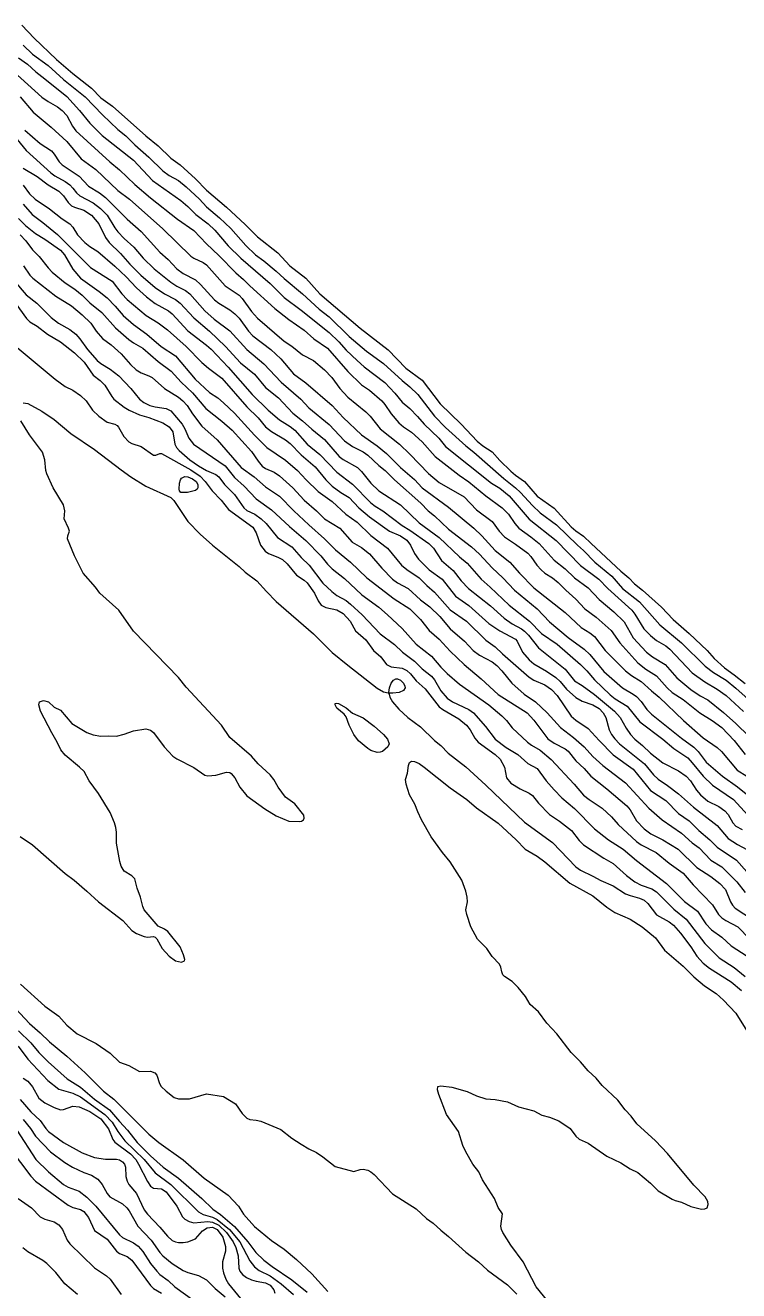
# Model space of a CAD drawing. Extents: x 474277 to 475042, y 254928 to 255625.
# Drawn here: x 474624.3 to 474659.5, y 255089.8 to 255152.3 of the extents above; entities that cross this region are included whole.
import ezdxf

# ---------------------------------------------------------------- set-up
doc = ezdxf.new("R2010")
doc.units = 0
doc.header["$MEASUREMENT"] = 0
doc.layers.add('BaseMapV2_DTM_export_MonNov09090547073261 — entities', color=1, linetype='CONTINUOUS')

msp = doc.modelspace()

# ---------------------------------------------------------------- linework, layer by layer
at = {"layer": 'BaseMapV2_DTM_export_MonNov09090547073261 — entities', "color": 15, "linetype": 'Continuous', "true_color": 0xb7484b}
for points in [[(474624.133, 255152.337, 84.25), (474624.74, 255151.704, 84.25), (474625.854, 255150.65, 84.25), (474626.655, 255149.96, 84.25), (474627.577, 255149.236, 84.25), (474628.037, 255148.748, 84.25), (474628.618, 255148.349, 84.25), (474630.261, 255146.878, 84.25), (474630.874, 255146.388, 84.25), (474631.488, 255145.778, 84.25), (474631.948, 255145.44, 84.25), (474632.715, 255144.742, 84.25), (474633.251, 255144.19, 84.25), (474634.248, 255143.349, 84.25), (474635.168, 255142.501, 84.25), (474635.782, 255141.876, 84.25), (474636.778, 255141.088, 84.25), (474637.377, 255140.452, 84.25), (474638.157, 255139.838, 84.25), (474638.859, 255139.072, 84.25), (474640.842, 255137.369, 84.25), (474642.222, 255136.305, 84.25), (474643.1, 255135.391, 84.25), (474643.909, 255134.8, 84.25), (474644.794, 255133.628, 84.25), (474645.832, 255132.631, 84.25), (474646.621, 255131.787, 84.25), (474646.9, 255131.558, 84.25), (474647.36, 255131.261, 84.25), (474647.743, 255130.827, 84.25), (474648.28, 255130.296, 84.25), (474648.513, 255130.101, 84.25), (474648.97, 255129.791, 84.25), (474649.583, 255129.064, 84.25), (474650.427, 255128.477, 84.25), (474651.27, 255127.56, 84.25), (474651.5, 255127.36, 84.25), (474651.884, 255127.096, 84.25), (474652.248, 255126.727, 84.25), (474653.724, 255125.357, 84.25), (474654.107, 255125.036, 84.25), (474654.402, 255124.733, 84.25), (474654.797, 255124.419, 84.25), (474655.734, 255123.583, 84.25), (474656.305, 255122.97, 84.25), (474657.102, 255122.28, 84.25), (474657.977, 255121.436, 84.25), (474658.335, 255121.053, 84.25), (474658.842, 255120.593, 84.25), (474659.321, 255120.247, 84.25), (474659.858, 255119.808, 84.25)], [(474624.203, 255151.359, 84.5), (474624.664, 255150.91, 84.5), (474625.433, 255150.343, 84.5), (474626.192, 255149.653, 84.5), (474627.271, 255148.808, 84.5), (474628.114, 255147.905, 84.5), (474628.881, 255147.187, 84.5), (474629.264, 255146.878, 84.5), (474629.724, 255146.424, 84.5), (474630.414, 255145.828, 84.5), (474631.104, 255145.147, 84.5), (474631.411, 255144.92, 84.5), (474631.871, 255144.671, 84.5), (474632.255, 255144.362, 84.5), (474632.905, 255143.749, 84.5), (474633.261, 255143.366, 84.5), (474633.896, 255142.829, 84.5), (474634.456, 255142.292, 84.5), (474635.198, 255141.449, 84.5), (474635.682, 255140.989, 84.5), (474636.088, 255140.703, 84.5), (474636.702, 255140.195, 84.5), (474637.085, 255139.829, 84.5), (474638.005, 255139.059, 84.5), (474638.816, 255138.305, 84.5), (474639.309, 255137.926, 84.5), (474640.305, 255136.953, 84.5), (474641.164, 255136.235, 84.5), (474641.992, 255135.622, 84.5), (474642.912, 255134.778, 84.5), (474643.296, 255134.469, 84.5), (474643.694, 255134.088, 84.5), (474644.523, 255133.018, 84.5), (474645.059, 255132.467, 84.5), (474646.056, 255131.556, 84.5), (474646.465, 255131.251, 84.5), (474647.935, 255129.947, 84.5), (474648.518, 255129.487, 84.5), (474648.764, 255129.257, 84.5), (474649.353, 255128.602, 84.5), (474649.737, 255128.243, 84.5), (474650.539, 255127.647, 84.5), (474651.577, 255126.641, 84.5), (474651.884, 255126.379, 84.5), (474652.436, 255125.807, 84.5), (474653.268, 255125.117, 84.5), (474653.8, 255124.503, 84.5), (474654.644, 255123.85, 84.5), (474655.641, 255122.707, 84.5), (474656.709, 255121.82, 84.5), (474657.892, 255120.669, 84.5), (474658.303, 255120.363, 84.5), (474658.921, 255119.979, 84.5), (474659.398, 255119.584, 84.5), (474660.471, 255118.62, 84.5)], [(474623.973, 255150.727, 84.75), (474624.409, 255150.42, 84.75), (474624.824, 255150.036, 84.75), (474625.277, 255149.699, 84.75), (474626.35, 255148.814, 84.75), (474626.991, 255148.119, 84.75), (474627.501, 255147.507, 84.75), (474628.107, 255146.893, 84.75), (474629.645, 255145.666, 84.75), (474630.584, 255144.669, 84.75), (474631.989, 255143.672, 84.75), (474632.331, 255143.38, 84.75), (474632.726, 255142.982, 84.75), (474633.344, 255142.522, 84.75), (474633.662, 255142.215, 84.75), (474634.325, 255141.432, 84.75), (474634.952, 255140.835, 84.75), (474636.395, 255139.581, 84.75), (474637.085, 255138.887, 84.75), (474637.929, 255138.268, 84.75), (474639.309, 255137.158, 84.75), (474639.785, 255136.695, 84.75), (474640.152, 255136.276, 84.75), (474640.689, 255135.779, 84.75), (474641.049, 255135.468, 84.75), (474642.069, 255134.681, 84.75), (474642.563, 255134.164, 84.75), (474642.912, 255133.714, 84.75), (474643.296, 255133.401, 84.75), (474643.679, 255133.012, 84.75), (474644.011, 255132.631, 84.75), (474644.726, 255131.941, 84.75), (474645.059, 255131.528, 84.75), (474647.324, 255129.717, 84.75), (474647.743, 255129.458, 84.75), (474648.203, 255129.084, 84.75), (474649.2, 255127.932, 84.75), (474650.518, 255126.88, 84.75), (474651.73, 255125.635, 84.75), (474652.637, 255124.963, 84.75), (474653.08, 255124.503, 84.75), (474654.255, 255123.43, 84.75), (474654.414, 255123.241, 84.75), (474654.86, 255122.51, 84.75), (474655.181, 255122.188, 84.75), (474655.487, 255121.935, 84.75), (474655.936, 255121.666, 84.75), (474656.132, 255121.513, 84.75), (474657.251, 255120.337, 84.75), (474657.864, 255119.886, 84.75), (474658.478, 255119.525, 84.75), (474658.921, 255119.213, 84.75), (474659.781, 255118.422, 84.75)], [(474623.743, 255150.038, 85), (474625.124, 255148.785, 85), (474625.43, 255148.567, 85), (474625.89, 255148.311, 85), (474626.129, 255148.119, 85), (474626.35, 255147.88, 85), (474626.63, 255147.353, 85), (474626.808, 255147.123, 85), (474628.481, 255145.589, 85), (474628.957, 255145.192, 85), (474629.724, 255144.463, 85), (474630.491, 255143.804, 85), (474631.825, 255142.752, 85), (474632.638, 255142.205, 85), (474633.251, 255141.535, 85), (474633.865, 255140.967, 85), (474634.708, 255140.1, 85), (474635.091, 255139.778, 85), (474635.398, 255139.459, 85), (474636.625, 255138.348, 85), (474637.315, 255137.797, 85), (474638.082, 255137.276, 85), (474638.559, 255136.848, 85), (474639.232, 255136.377, 85), (474640.229, 255135.225, 85), (474640.919, 255134.572, 85), (474641.302, 255134.299, 85), (474641.913, 255133.781, 85), (474642.069, 255133.6, 85), (474642.376, 255133.145, 85), (474642.759, 255132.693, 85), (474642.989, 255132.495, 85), (474643.373, 255132.232, 85), (474643.909, 255131.76, 85), (474644.548, 255131.021, 85), (474645.728, 255130.101, 85), (474646.21, 255129.779, 85), (474647.053, 255129.078, 85), (474647.859, 255128.49, 85), (474648.169, 255128.184, 85), (474648.479, 255127.724, 85), (474648.674, 255127.494, 85), (474649.277, 255127.064, 85), (474649.689, 255126.727, 85), (474650.427, 255125.904, 85), (474650.963, 255125.477, 85), (474651.424, 255125.035, 85), (474652.114, 255124.532, 85), (474652.65, 255123.961, 85), (474653.38, 255123.353, 85), (474653.877, 255122.854, 85), (474654.337, 255122.061, 85), (474654.99, 255121.359, 85), (474655.282, 255121.129, 85), (474655.906, 255120.746, 85), (474656.484, 255120.099, 85), (474657.174, 255119.523, 85), (474657.634, 255119.204, 85), (474658.018, 255118.999, 85), (474658.784, 255118.371, 85), (474659.397, 255117.832, 85), (474661.391, 255115.896, 85)], [(474624.05, 255148.81, 85.25), (474624.698, 255148.043, 85.25), (474625.584, 255147.303, 85.25), (474626.35, 255146.598, 85.25), (474627.06, 255145.742, 85.25), (474627.787, 255145.206, 85.25), (474628.881, 255144.181, 85.25), (474629.452, 255143.749, 85.25), (474631.104, 255142.287, 85.25), (474632.484, 255140.933, 85.25), (474632.638, 255140.826, 85.25), (474633.098, 255140.613, 85.25), (474633.251, 255140.503, 85.25), (474634.171, 255139.462, 85.25), (474634.867, 255138.995, 85.25), (474635.015, 255138.831, 85.25), (474635.475, 255138.186, 85.25), (474635.782, 255137.861, 85.25), (474637.085, 255136.729, 85.25), (474637.468, 255136.475, 85.25), (474638.005, 255136.053, 85.25), (474638.542, 255135.775, 85.25), (474639.079, 255135.317, 85.25), (474639.451, 255134.931, 85.25), (474639.839, 255134.394, 85.25), (474640.229, 255133.956, 85.25), (474641.128, 255133.244, 85.25), (474641.347, 255133.014, 85.25), (474641.829, 255132.401, 85.25), (474642.781, 255131.634, 85.25), (474643.296, 255131.149, 85.25), (474644.216, 255130.196, 85.25), (474644.753, 255129.75, 85.25), (474645.98, 255129.033, 85.25), (474646.593, 255128.394, 85.25), (474647.36, 255127.814, 85.25), (474647.703, 255127.34, 85.25), (474647.973, 255127.052, 85.25), (474648.51, 255126.703, 85.25), (474649.123, 255126.248, 85.25), (474649.277, 255126.086, 85.25), (474649.577, 255125.653, 85.25), (474649.778, 255125.423, 85.25), (474649.967, 255125.271, 85.25), (474650.35, 255125.033, 85.25), (474650.621, 255124.81, 85.25), (474650.996, 255124.426, 85.25), (474651.5, 255123.979, 85.25), (474651.949, 255123.506, 85.25), (474652.497, 255123.095, 85.25), (474653.241, 255122.433, 85.25), (474653.669, 255121.82, 85.25), (474654.567, 255120.838, 85.25), (474654.951, 255120.513, 85.25), (474655.487, 255120.196, 85.25), (474656.004, 255119.596, 85.25), (474656.254, 255119.371, 85.25), (474656.791, 255119.027, 85.25), (474657.619, 255118.369, 85.25), (474658.228, 255117.986, 85.25), (474658.708, 255117.63, 85.25), (474659.321, 255116.987, 85.25), (474659.858, 255116.307, 85.25)], [(474624.28, 255147.152, 85.5), (474625.047, 255146.49, 85.5), (474625.593, 255146.126, 85.5), (474625.733, 255145.973, 85.5), (474625.982, 255145.589, 85.5), (474626.12, 255145.448, 85.5), (474626.964, 255144.884, 85.5), (474627.424, 255144.389, 85.5), (474627.979, 255144.056, 85.5), (474628.267, 255143.832, 85.5), (474629.341, 255142.759, 85.5), (474630.031, 255142.152, 85.5), (474630.951, 255141.133, 85.5), (474631.363, 255140.759, 85.5), (474631.794, 255140.299, 85.5), (474632.101, 255140.073, 85.5), (474632.715, 255139.753, 85.5), (474632.955, 255139.532, 85.5), (474633.657, 255138.765, 85.5), (474633.865, 255138.605, 85.5), (474634.401, 255138.279, 85.5), (474634.656, 255138.075, 85.5), (474634.861, 255137.859, 85.5), (474635.322, 255137.23, 85.5), (474635.552, 255136.987, 85.5), (474636.434, 255136.311, 85.5), (474636.923, 255135.851, 85.5), (474637.545, 255135.117, 85.5), (474638.159, 255134.675, 85.5), (474639.462, 255133.547, 85.5), (474639.999, 255132.959, 85.5), (474640.919, 255132.092, 85.5), (474641.686, 255131.551, 85.5), (474642.146, 255131.184, 85.5), (474642.841, 255130.484, 85.5), (474643.526, 255129.885, 85.5), (474643.909, 255129.474, 85.5), (474645.213, 255128.523, 85.5), (474646.456, 255127.494, 85.5), (474646.85, 255127.11, 85.5), (474647.513, 255126.385, 85.5), (474648.245, 255125.807, 85.5), (474648.708, 255125.27, 85.5), (474649.43, 255124.546, 85.5), (474650.963, 255123.321, 85.5), (474651.759, 255122.586, 85.5), (474652.19, 255122.323, 85.5), (474652.42, 255122.132, 85.5), (474652.951, 255121.436, 85.5), (474653.953, 255120.439, 85.5), (474654.242, 255120.209, 85.5), (474654.721, 255119.902, 85.5), (474655.227, 255119.443, 85.5), (474655.62, 255119.136, 85.5), (474656.821, 255117.986, 85.5), (474657.788, 255117.126, 85.5), (474658.478, 255116.655, 85.5), (474658.688, 255116.452, 85.5), (474659.473, 255115.532, 85.5), (474659.944, 255115.225, 85.5)], [(474623.897, 255146.694, 85.75), (474624.357, 255146.149, 85.75), (474625.568, 255145.052, 85.75), (474625.77, 255144.899, 85.75), (474626.274, 255144.622, 85.75), (474626.504, 255144.45, 85.75), (474626.657, 255144.296, 85.75), (474626.828, 255144.056, 85.75), (474626.992, 255143.902, 85.75), (474627.654, 255143.564, 85.75), (474628.028, 255143.289, 85.75), (474628.344, 255142.952, 85.75), (474628.727, 255142.328, 85.75), (474628.881, 255142.128, 85.75), (474629.187, 255141.804, 85.75), (474629.662, 255141.372, 85.75), (474630.122, 255140.835, 85.75), (474630.674, 255140.298, 85.75), (474631.488, 255139.636, 85.75), (474631.794, 255139.442, 85.75), (474632.222, 255139.225, 85.75), (474632.432, 255139.072, 85.75), (474633.171, 255138.228, 85.75), (474633.635, 255137.822, 85.75), (474634.401, 255137.246, 85.75), (474635.245, 255136.309, 85.75), (474636.088, 255135.6, 85.75), (474636.95, 255134.701, 85.75), (474637.92, 255133.858, 85.75), (474638.312, 255133.438, 85.75), (474639.309, 255132.61, 85.75), (474640.075, 255131.797, 85.75), (474640.459, 255131.53, 85.75), (474640.996, 255131.257, 85.75), (474641.226, 255131.09, 85.75), (474641.762, 255130.58, 85.75), (474642.073, 255130.331, 85.75), (474642.534, 255129.871, 85.75), (474643.845, 255128.72, 85.75), (474644.196, 255128.337, 85.75), (474644.523, 255128.097, 85.75), (474645.213, 255127.444, 85.75), (474646.349, 255126.573, 85.75), (474646.746, 255126.198, 85.75), (474647.36, 255125.534, 85.75), (474647.896, 255125.039, 85.75), (474648.461, 255124.426, 85.75), (474649.583, 255123.509, 85.75), (474650.197, 255122.865, 85.75), (474651.117, 255122.085, 85.75), (474651.916, 255121.513, 85.75), (474652.19, 255121.244, 85.75), (474652.88, 255120.41, 85.75), (474653.8, 255119.602, 85.75), (474654.327, 255119.289, 85.75), (474654.491, 255119.162, 85.75), (474654.721, 255118.915, 85.75), (474655.002, 255118.522, 85.75), (474655.241, 255118.292, 85.75), (474656.714, 255117.111, 85.75), (474657.328, 255116.668, 85.75), (474657.533, 255116.452, 85.75), (474657.941, 255115.918, 85.75), (474658.746, 255115.225, 85.75), (474659.475, 255114.708, 85.75), (474660.165, 255114.16, 85.75)], [(474624.203, 255145.285, 86), (474624.894, 255144.859, 86), (474625.43, 255144.458, 86), (474625.967, 255144.14, 86), (474626.197, 255143.911, 86), (474626.427, 255143.582, 86), (474626.58, 255143.423, 86), (474626.734, 255143.342, 86), (474627.194, 255143.2, 86), (474627.577, 255142.954, 86), (474627.94, 255142.522, 86), (474628.267, 255141.85, 86), (474628.445, 255141.602, 86), (474629.01, 255141.065, 86), (474629.474, 255140.528, 86), (474630.012, 255139.992, 86), (474630.714, 255139.378, 86), (474631.181, 255139.069, 86), (474631.718, 255138.79, 86), (474631.948, 255138.612, 86), (474632.638, 255137.873, 86), (474633.405, 255137.223, 86), (474634.199, 255136.465, 86), (474634.938, 255135.651, 86), (474635.628, 255135.096, 86), (474636.165, 255134.438, 86), (474636.804, 255133.934, 86), (474637.523, 255133.168, 86), (474638.005, 255132.799, 86), (474638.465, 255132.374, 86), (474639.079, 255131.877, 86), (474639.814, 255131.021, 86), (474639.999, 255130.885, 86), (474640.71, 255130.484, 86), (474640.919, 255130.282, 86), (474641.379, 255129.714, 86), (474641.76, 255129.334, 86), (474642.836, 255128.638, 86), (474643.756, 255127.757, 86), (474644.748, 255127.033, 86), (474645.749, 255126.073, 86), (474646.133, 255125.751, 86), (474646.823, 255124.963, 86), (474647.272, 255124.58, 86), (474648.203, 255123.687, 86), (474649.201, 255122.893, 86), (474649.808, 255122.28, 86), (474650.58, 255121.748, 86), (474651.726, 255120.746, 86), (474652.037, 255120.441, 86), (474652.42, 255119.995, 86), (474653.187, 255119.255, 86), (474653.437, 255119.059, 86), (474654.031, 255118.687, 86), (474654.665, 255117.909, 86), (474655.787, 255117.066, 86), (474656.331, 255116.595, 86), (474657.021, 255116.14, 86), (474657.251, 255115.899, 86), (474657.788, 255115.227, 86), (474658.248, 255114.795, 86), (474659.281, 255114.075, 86), (474659.989, 255113.308, 86)], [(474624.199, 255144.439, 86.25), (474624.51, 255144.004, 86.25), (474624.791, 255143.749, 86.25), (474625.507, 255143.275, 86.25), (474626.12, 255142.767, 86.25), (474626.504, 255142.522, 86.25), (474626.646, 255142.369, 86.25), (474626.885, 255141.985, 86.25), (474627.253, 255141.602, 86.25), (474627.501, 255141.403, 86.25), (474627.884, 255141.16, 86.25), (474628.727, 255140.431, 86.25), (474629.296, 255139.915, 86.25), (474629.801, 255139.364, 86.25), (474630.299, 255138.918, 86.25), (474630.721, 255138.583, 86.25), (474631.38, 255138.228, 86.25), (474631.564, 255138.086, 86.25), (474632.331, 255137.232, 86.25), (474633.251, 255136.536, 86.25), (474633.481, 255136.332, 86.25), (474634.325, 255135.44, 86.25), (474635.509, 255134.088, 86.25), (474636.302, 255133.321, 86.25), (474636.855, 255132.848, 86.25), (474637.392, 255132.518, 86.25), (474637.622, 255132.332, 86.25), (474638.235, 255131.644, 86.25), (474638.849, 255131.128, 86.25), (474639.695, 255130.254, 86.25), (474640.459, 255129.663, 86.25), (474641.379, 255128.733, 86.25), (474641.588, 255128.567, 86.25), (474641.967, 255128.337, 86.25), (474642.912, 255127.62, 86.25), (474643.296, 255127.391, 86.25), (474644.243, 255126.727, 86.25), (474644.467, 255126.497, 86.25), (474644.855, 255125.883, 86.25), (474645.443, 255125.401, 86.25), (474645.84, 255124.887, 86.25), (474646.204, 255124.503, 86.25), (474647.283, 255123.644, 86.25), (474647.955, 255123.046, 86.25), (474648.356, 255122.756, 86.25), (474648.809, 255122.51, 86.25), (474648.97, 255122.392, 86.25), (474649.158, 255122.203, 86.25), (474649.66, 255121.578, 86.25), (474650.963, 255120.525, 86.25), (474651.424, 255119.946, 86.25), (474651.807, 255119.711, 86.25), (474652.42, 255119.272, 86.25), (474653.408, 255118.446, 86.25), (474653.695, 255118.139, 86.25), (474653.975, 255117.602, 86.25), (474654.196, 255117.296, 86.25), (474654.414, 255117.065, 86.25), (474654.797, 255116.753, 86.25), (474655.178, 255116.375, 86.25), (474655.794, 255115.895, 86.25), (474656.561, 255115.489, 86.25), (474656.948, 255115.225, 86.25), (474657.168, 255114.995, 86.25), (474657.451, 255114.535, 86.25), (474657.65, 255114.305, 86.25), (474658.018, 255113.998, 86.25), (474658.554, 255113.73, 86.25), (474658.861, 255113.517, 86.25), (474659.014, 255113.342, 86.25), (474659.252, 255112.925, 86.25), (474659.398, 255112.768, 86.25), (474659.705, 255112.603, 86.25)], [(474624.203, 255143.503, 86.5), (474624.651, 255142.982, 86.5), (474625.172, 255142.599, 86.5), (474625.89, 255141.991, 86.5), (474627.52, 255140.375, 86.5), (474628.604, 255139.685, 86.5), (474629.068, 255139.072, 86.5), (474629.341, 255138.79, 86.5), (474630.273, 255137.998, 86.5), (474630.874, 255137.633, 86.5), (474631.334, 255137.283, 86.5), (474632.256, 255136.465, 86.5), (474633.021, 255135.673, 86.5), (474633.35, 255135.391, 86.5), (474634.018, 255134.896, 86.5), (474635.245, 255133.49, 86.5), (474635.804, 255132.938, 86.5), (474636.165, 255132.499, 86.5), (474636.472, 255132.257, 86.5), (474637.162, 255131.847, 86.5), (474637.392, 255131.678, 86.5), (474637.929, 255131.103, 86.5), (474638.619, 255130.52, 86.5), (474639.157, 255129.871, 86.5), (474639.462, 255129.571, 86.5), (474639.892, 255129.257, 86.5), (474640.305, 255129.002, 86.5), (474640.778, 255128.49, 86.5), (474641.302, 255128.042, 86.5), (474642.289, 255127.34, 86.5), (474642.836, 255127.102, 86.5), (474643.142, 255126.887, 86.5), (474643.336, 255126.65, 86.5), (474643.526, 255126.229, 86.5), (474643.725, 255125.96, 86.5), (474644.248, 255125.423, 86.5), (474644.893, 255124.963, 86.5), (474645.56, 255124.12, 86.5), (474646.21, 255123.669, 86.5), (474647.206, 255122.772, 86.5), (474647.743, 255122.407, 86.5), (474648.51, 255122.001, 86.5), (474648.607, 255121.896, 86.5), (474648.865, 255121.359, 86.5), (474649.189, 255120.976, 86.5), (474649.43, 255120.778, 86.5), (474650.043, 255120.426, 86.5), (474650.503, 255120.106, 86.5), (474650.722, 255119.903, 86.5), (474651.04, 255119.529, 86.5), (474651.5, 255119.127, 86.5), (474651.807, 255118.933, 86.5), (474652.344, 255118.75, 86.5), (474652.65, 255118.571, 86.5), (474652.843, 255118.369, 86.5), (474652.987, 255118.139, 86.5), (474653.146, 255117.526, 86.5), (474653.26, 255117.296, 86.5), (474653.417, 255117.072, 86.5), (474653.647, 255116.836, 86.5), (474654.883, 255115.839, 86.5), (474655.334, 255115.298, 86.5), (474655.564, 255115.078, 86.5), (474656.024, 255114.777, 86.5), (474656.561, 255114.364, 86.5), (474657.31, 255113.692, 86.5), (474658.478, 255112.798, 86.5), (474659.026, 255112.158, 86.5), (474659.475, 255111.854, 86.5), (474659.935, 255111.609, 86.5)], [(474623.973, 255142.79, 86.75), (474624.313, 255142.445, 86.75), (474624.817, 255142.052, 86.75), (474625.277, 255141.773, 86.75), (474626.039, 255141.219, 86.75), (474626.236, 255140.989, 86.75), (474626.657, 255140.286, 86.75), (474627.026, 255139.838, 86.75), (474627.961, 255139.177, 86.75), (474628.344, 255138.866, 86.75), (474628.745, 255138.458, 86.75), (474629.132, 255137.998, 86.75), (474629.647, 255137.545, 86.75), (474630.303, 255137.078, 86.75), (474631.012, 255136.465, 86.75), (474631.718, 255135.999, 86.75), (474632.691, 255134.854, 86.75), (474633.405, 255134.198, 86.75), (474633.809, 255133.934, 86.75), (474634.095, 255133.689, 86.75), (474634.631, 255133.175, 86.75), (474635.628, 255132.082, 86.75), (474636.242, 255131.468, 86.75), (474637.162, 255130.843, 86.75), (474637.746, 255130.331, 86.75), (474638.171, 255129.871, 86.75), (474638.772, 255129.3, 86.75), (474639.469, 255128.797, 86.75), (474640.143, 255128.184, 86.75), (474640.689, 255127.786, 86.75), (474641.379, 255127.13, 86.75), (474642.194, 255126.497, 86.75), (474642.891, 255125.653, 86.75), (474643.142, 255125.447, 86.75), (474643.76, 255125.04, 86.75), (474644.139, 255124.654, 86.75), (474644.523, 255124.317, 86.75), (474645.289, 255123.451, 86.75), (474646.102, 255122.893, 86.75), (474647.053, 255121.956, 86.75), (474647.513, 255121.625, 86.75), (474647.868, 255121.283, 86.75), (474649.2, 255120.125, 86.75), (474649.43, 255119.97, 86.75), (474649.967, 255119.749, 86.75), (474650.29, 255119.519, 86.75), (474650.571, 255119.213, 86.75), (474651.27, 255118.199, 86.75), (474651.5, 255118.007, 86.75), (474652.114, 255117.587, 86.75), (474652.644, 255116.989, 86.75), (474653.34, 255116.282, 86.75), (474654.337, 255115.574, 86.75), (474655.181, 255114.523, 86.75), (474655.947, 255114.031, 86.75), (474656.56, 255113.385, 86.75), (474657.098, 255113.025, 86.75), (474657.576, 255112.542, 86.75), (474658.123, 255112.082, 86.75), (474658.478, 255111.731, 86.75), (474659.433, 255111.085, 86.75), (474659.935, 255110.503, 86.75)], [(474624.05, 255141.978, 87), (474624.34, 255141.679, 87), (474624.664, 255141.24, 87), (474624.995, 255140.912, 87), (474625.43, 255140.349, 87), (474625.625, 255140.145, 87), (474626.28, 255139.608, 87), (474626.754, 255139.302, 87), (474627.117, 255139.009, 87), (474627.501, 255138.619, 87), (474628.084, 255138.152, 87), (474628.766, 255137.385, 87), (474629.417, 255136.807, 87), (474629.647, 255136.638, 87), (474630.108, 255136.385, 87), (474630.874, 255135.72, 87), (474631.516, 255135.238, 87), (474632.006, 255134.701, 87), (474632.561, 255134.171, 87), (474633.222, 255133.398, 87), (474634.018, 255132.783, 87), (474634.526, 255132.324, 87), (474635.475, 255131.271, 87), (474635.805, 255130.791, 87), (474636.012, 255130.548, 87), (474636.165, 255130.443, 87), (474636.594, 255130.254, 87), (474636.855, 255130.074, 87), (474637.513, 255129.487, 87), (474638.082, 255128.864, 87), (474638.695, 255128.338, 87), (474639.077, 255127.954, 87), (474639.838, 255127.494, 87), (474640.453, 255126.803, 87), (474640.919, 255126.535, 87), (474641.302, 255126.213, 87), (474641.916, 255125.508, 87), (474642.438, 255124.963, 87), (474642.682, 255124.784, 87), (474643.219, 255124.507, 87), (474643.833, 255123.953, 87), (474644.293, 255123.598, 87), (474644.783, 255123.123, 87), (474645.289, 255122.511, 87), (474645.992, 255121.896, 87), (474646.426, 255121.436, 87), (474646.746, 255121.208, 87), (474647.36, 255120.879, 87), (474647.59, 255120.698, 87), (474647.839, 255120.439, 87), (474648.33, 255119.826, 87), (474648.94, 255119.289, 87), (474649.507, 255118.9, 87), (474650.084, 255118.369, 87), (474650.733, 255117.644, 87), (474651.382, 255117.142, 87), (474651.906, 255116.682, 87), (474652.344, 255116.206, 87), (474652.825, 255115.762, 87), (474653.954, 255114.896, 87), (474655.104, 255113.652, 87), (474655.756, 255113.078, 87), (474656.714, 255112.422, 87), (474657.251, 255111.934, 87), (474657.593, 255111.698, 87), (474658.171, 255111.087, 87), (474658.708, 255110.752, 87), (474659.455, 255110.011, 87), (474659.858, 255109.477, 87)], [(474624.211, 255140.452, 87.25), (474624.53, 255139.992, 87.25), (474624.673, 255139.838, 87.25), (474625.814, 255138.957, 87.25), (474626.58, 255138.473, 87.25), (474627.117, 255138.033, 87.25), (474627.542, 255137.615, 87.25), (474627.807, 255137.227, 87.25), (474628.114, 255136.852, 87.25), (474628.54, 255136.541, 87.25), (474629.034, 255136.101, 87.25), (474629.494, 255135.581, 87.25), (474629.783, 255135.315, 87.25), (474630.031, 255135.156, 87.25), (474630.414, 255135.012, 87.25), (474630.568, 255134.925, 87.25), (474631.181, 255134.391, 87.25), (474631.871, 255133.959, 87.25), (474632.094, 255133.781, 87.25), (474632.294, 255133.551, 87.25), (474632.561, 255133.139, 87.25), (474633.021, 255132.531, 87.25), (474633.788, 255131.857, 87.25), (474634.97, 255130.484, 87.25), (474635.611, 255130.024, 87.25), (474636.165, 255129.537, 87.25), (474636.855, 255129.067, 87.25), (474637.569, 255128.337, 87.25), (474638.306, 255127.647, 87.25), (474639.084, 255126.957, 87.25), (474639.631, 255126.42, 87.25), (474640.371, 255125.807, 87.25), (474641.167, 255125.04, 87.25), (474642.529, 255123.999, 87.25), (474643.296, 255123.499, 87.25), (474643.818, 255122.97, 87.25), (474644.259, 255122.433, 87.25), (474644.753, 255122, 87.25), (474645.289, 255121.406, 87.25), (474645.984, 255120.746, 87.25), (474646.823, 255120.035, 87.25), (474647.666, 255119.265, 87.25), (474649.086, 255118.369, 87.25), (474649.43, 255117.997, 87.25), (474650.12, 255117.08, 87.25), (474650.427, 255116.867, 87.25), (474650.963, 255116.575, 87.25), (474651.117, 255116.462, 87.25), (474651.5, 255115.997, 87.25), (474651.902, 255115.609, 87.25), (474652.237, 255115.225, 87.25), (474653.034, 255114.612, 87.25), (474654.018, 255113.769, 87.25), (474654.184, 255113.573, 87.25), (474654.491, 255113.031, 87.25), (474654.874, 255112.635, 87.25), (474655.195, 255112.388, 87.25), (474655.787, 255112.082, 87.25), (474656.545, 255111.622, 87.25), (474657.481, 255110.715, 87.25), (474658.171, 255110.277, 87.25), (474658.603, 255109.935, 87.25), (474658.889, 255109.628, 87.25), (474659.137, 255109.015, 87.25), (474659.228, 255108.861, 87.25), (474659.369, 255108.708, 87.25), (474660.656, 255107.864, 87.25)], [(474623.765, 255139.685, 87.5), (474624.357, 255139.011, 87.5), (474624.871, 255138.612, 87.5), (474625.584, 255137.898, 87.5), (474625.947, 255137.615, 87.5), (474626.504, 255137.297, 87.5), (474626.81, 255137.073, 87.5), (474627.005, 255136.848, 87.5), (474627.372, 255136.311, 87.5), (474627.849, 255135.775, 87.5), (474628.037, 255135.621, 87.5), (474628.497, 255135.346, 87.5), (474628.932, 255135.008, 87.5), (474629.52, 255134.394, 87.5), (474629.947, 255133.858, 87.5), (474630.155, 255133.704, 87.5), (474630.464, 255133.551, 87.5), (474630.721, 255133.481, 87.5), (474631.258, 255133.402, 87.5), (474631.488, 255133.282, 87.5), (474632.047, 255132.631, 87.5), (474632.18, 255132.401, 87.5), (474632.378, 255131.941, 87.5), (474632.62, 255131.634, 87.5), (474634.171, 255130.563, 87.5), (474634.631, 255129.999, 87.5), (474635.115, 255129.564, 87.5), (474635.705, 255128.931, 87.5), (474636.472, 255128.401, 87.5), (474637.353, 255127.57, 87.5), (474638.161, 255126.88, 87.5), (474638.91, 255126.113, 87.5), (474639.232, 255125.705, 87.5), (474639.462, 255125.478, 87.5), (474640.075, 255125.003, 87.5), (474640.92, 255124.196, 87.5), (474641.762, 255123.576, 87.5), (474642.201, 255123.2, 87.5), (474642.912, 255122.523, 87.5), (474643.603, 255121.757, 87.5), (474644.369, 255121.167, 87.5), (474644.829, 255120.619, 87.5), (474645.136, 255120.305, 87.5), (474645.749, 255119.776, 87.5), (474647.204, 255118.752, 87.5), (474647.844, 255118.216, 87.5), (474648.071, 255117.986, 87.5), (474648.356, 255117.62, 87.5), (474649.103, 255116.912, 87.5), (474649.31, 255116.759, 87.5), (474649.737, 255116.513, 87.5), (474650.273, 255116.054, 87.5), (474651.42, 255114.842, 87.5), (474651.884, 255114.297, 87.5), (474652.15, 255114.075, 87.5), (474652.804, 255113.65, 87.5), (474653.264, 255113.215, 87.5), (474653.59, 255112.848, 87.5), (474654.491, 255112.009, 87.5), (474654.721, 255111.846, 87.5), (474655.468, 255111.468, 87.5), (474656.101, 255110.931, 87.5), (474656.791, 255110.435, 87.5), (474657.296, 255109.858, 87.5), (474658.248, 255108.874, 87.5), (474658.551, 255108.401, 87.5), (474658.708, 255108.228, 87.5), (474658.903, 255108.094, 87.5), (474659.498, 255107.788, 87.5), (474660.088, 255107.177, 87.5)], [(474623.59, 255138.915, 87.75), (474624.359, 255137.845, 87.75), (474624.531, 255137.691, 87.75), (474624.894, 255137.473, 87.75), (474625.4, 255137.078, 87.75), (474626.042, 255136.695, 87.75), (474626.734, 255136.159, 87.75), (474627.206, 255135.698, 87.75), (474627.654, 255135.041, 87.75), (474628.003, 255134.778, 87.75), (474628.236, 255134.548, 87.75), (474628.574, 255133.986, 87.75), (474628.683, 255133.858, 87.75), (474629.185, 255133.474, 87.75), (474629.44, 255133.321, 87.75), (474629.954, 255133.094, 87.75), (474630.414, 255132.961, 87.75), (474631.104, 255132.694, 87.75), (474631.411, 255132.498, 87.75), (474631.594, 255132.247, 87.75), (474631.69, 255131.634, 87.75), (474631.769, 255131.481, 87.75), (474631.9, 255131.327, 87.75), (474632.44, 255130.867, 87.75), (474632.868, 255130.568, 87.75), (474633.251, 255130.335, 87.75), (474633.711, 255130.134, 87.75), (474633.857, 255130.024, 87.75), (474634.146, 255129.64, 87.75), (474634.631, 255129.154, 87.75), (474635.094, 255128.49, 87.75), (474635.245, 255128.364, 87.75), (474635.635, 255128.184, 87.75), (474635.959, 255127.954, 87.75), (474636.201, 255127.724, 87.75), (474636.758, 255127.033, 87.75), (474637.468, 255126.568, 87.75), (474637.929, 255126.042, 87.75), (474638.319, 255125.653, 87.75), (474639.002, 255124.769, 87.75), (474639.441, 255124.35, 87.75), (474639.692, 255124.152, 87.75), (474640.152, 255123.905, 87.75), (474640.376, 255123.736, 87.75), (474640.952, 255123.2, 87.75), (474641.839, 255122.267, 87.75), (474642.537, 255121.743, 87.75), (474642.944, 255121.359, 87.75), (474643.526, 255120.921, 87.75), (474643.909, 255120.529, 87.75), (474644.369, 255120.18, 87.75), (474644.523, 255119.991, 87.75), (474644.836, 255119.443, 87.75), (474645.136, 255119.09, 87.75), (474645.399, 255118.906, 87.75), (474646.21, 255118.533, 87.75), (474646.44, 255118.37, 87.75), (474647.035, 255117.679, 87.75), (474647.51, 255117.066, 87.75), (474648.05, 255116.646, 87.75), (474648.628, 255116.299, 87.75), (474649.123, 255115.864, 87.75), (474649.583, 255115.612, 87.75), (474650.031, 255114.995, 87.75), (474650.427, 255114.554, 87.75), (474650.81, 255114.164, 87.75), (474651.424, 255113.636, 87.75), (474652.42, 255112.634, 87.75), (474653.11, 255112.089, 87.75), (474653.831, 255111.622, 87.75), (474654.491, 255111.072, 87.75), (474655.978, 255109.935, 87.75), (474656.868, 255109.045, 87.75), (474657.501, 255108.555, 87.75), (474657.92, 255107.941, 87.75), (474658.198, 255107.634, 87.75), (474658.708, 255107.276, 87.75), (474659.168, 255106.844, 87.75), (474659.954, 255106.331, 87.75)], [(474622.907, 255137.231, 88), (474625.78, 255134.854, 88), (474626.274, 255134.494, 88), (474626.657, 255134.314, 88), (474627.04, 255134.045, 88), (474627.309, 255133.781, 88), (474627.622, 255133.321, 88), (474627.937, 255133.014, 88), (474628.344, 255132.723, 88), (474628.727, 255132.621, 88), (474628.848, 255132.554, 88), (474628.917, 255132.477, 88), (474629.166, 255132.017, 88), (474629.417, 255131.759, 88), (474629.571, 255131.671, 88), (474630.031, 255131.522, 88), (474630.644, 255131.1, 88), (474630.748, 255131.097, 88), (474630.951, 255131.181, 88), (474631.028, 255131.17, 88), (474632.484, 255130.37, 88), (474632.945, 255130.052, 88), (474633.184, 255129.794, 88), (474633.535, 255129.334, 88), (474633.977, 255128.874, 88), (474634.341, 255128.414, 88), (474635.552, 255127.53, 88), (474635.711, 255127.264, 88), (474635.916, 255126.65, 88), (474636.149, 255126.343, 88), (474636.318, 255126.229, 88), (474636.778, 255126.058, 88), (474637.008, 255125.936, 88), (474637.234, 255125.73, 88), (474637.698, 255125.159, 88), (474638.082, 255124.917, 88), (474638.235, 255124.783, 88), (474638.583, 255124.273, 88), (474638.772, 255123.89, 88), (474638.925, 255123.68, 88), (474639.155, 255123.559, 88), (474639.692, 255123.451, 88), (474639.999, 255123.271, 88), (474640.357, 255122.893, 88), (474640.612, 255122.416, 88), (474641.129, 255121.973, 88), (474641.504, 255121.436, 88), (474641.874, 255121.129, 88), (474642.153, 255120.746, 88), (474642.376, 255120.64, 88), (474642.912, 255120.575, 88), (474643.142, 255120.453, 88), (474643.326, 255120.286, 88), (474643.603, 255119.946, 88), (474644.063, 255119.541, 88), (474644.753, 255118.653, 88), (474644.921, 255118.522, 88), (474645.721, 255118.062, 88), (474646.096, 255117.756, 88), (474646.286, 255117.526, 88), (474646.516, 255117.105, 88), (474646.675, 255116.912, 88), (474647.519, 255116.299, 88), (474647.763, 255116.069, 88), (474647.969, 255115.685, 88), (474648.079, 255115.149, 88), (474648.28, 255114.879, 88), (474648.74, 255114.606, 88), (474649.2, 255114.385, 88), (474649.353, 255114.273, 88), (474649.66, 255113.895, 88), (474650.197, 255113.341, 88), (474650.692, 255113.002, 88), (474651.279, 255112.542, 88), (474651.654, 255112.047, 88), (474651.884, 255111.831, 88), (474652.88, 255111.174, 88), (474653.34, 255110.922, 88), (474653.996, 255110.318, 88), (474654.409, 255110.011, 88), (474654.721, 255109.846, 88), (474655.257, 255109.662, 88), (474655.487, 255109.52, 88), (474656.331, 255108.663, 88), (474656.944, 255108.162, 88), (474657.864, 255106.961, 88), (474658.577, 255106.254, 88), (474659.321, 255105.78, 88), (474659.868, 255105.334, 88)], [(474624.203, 255133.673, 88.25), (474624.433, 255133.642, 88.25), (474625.124, 255133.267, 88.25), (474625.737, 255132.859, 88.25), (474626.548, 255132.171, 88.25), (474627.731, 255131.382, 88.25), (474629.034, 255130.362, 88.25), (474629.511, 255130.024, 88.25), (474630.261, 255129.568, 88.25), (474631.488, 255129.007, 88.25), (474631.641, 255128.849, 88.25), (474632.331, 255127.814, 88.25), (474632.943, 255127.187, 88.25), (474633.558, 255126.643, 88.25), (474634.861, 255125.601, 88.25), (474635.168, 255125.312, 88.25), (474635.734, 255124.887, 88.25), (474636.216, 255124.35, 88.25), (474636.702, 255123.871, 88.25), (474638.542, 255122.268, 88.25), (474639.462, 255121.344, 88.25), (474640.229, 255120.71, 88.25), (474641.686, 255119.576, 88.25), (474641.992, 255119.396, 88.25), (474642.222, 255119.344, 88.25), (474642.272, 255119.289, 88.25), (474642.308, 255119.136, 88.25), (474642.436, 255118.906, 88.25), (474642.759, 255118.542, 88.25), (474643.2, 255118.139, 88.25), (474643.833, 255117.666, 88.25), (474644.523, 255117.002, 88.25), (474644.829, 255116.748, 88.25), (474645.192, 255116.375, 88.25), (474646.056, 255115.692, 88.25), (474647.053, 255114.793, 88.25), (474648.97, 255112.951, 88.25), (474650.35, 255111.959, 88.25), (474651.5, 255110.748, 88.25), (474651.73, 255110.59, 88.25), (474652.344, 255110.296, 88.25), (474652.727, 255110.075, 88.25), (474653.34, 255109.808, 88.25), (474653.954, 255109.42, 88.25), (474654.184, 255109.327, 88.25), (474654.644, 255109.206, 88.25), (474654.874, 255109.102, 88.25), (474655.059, 255108.938, 88.25), (474655.487, 255108.377, 88.25), (474656.101, 255108.034, 88.25), (474656.324, 255107.864, 88.25), (474656.667, 255107.481, 88.25), (474657.185, 255106.791, 88.25), (474657.481, 255106.334, 88.25), (474657.788, 255105.986, 88.25), (474658.094, 255105.749, 88.25), (474659.168, 255105.072, 88.25), (474659.687, 255104.644, 88.25)], [(474624.05, 255112.248, 88.25), (474624.664, 255111.836, 88.25), (474626.274, 255110.426, 88.25), (474626.721, 255110.088, 88.25), (474627.342, 255109.551, 88.25), (474627.922, 255109.015, 88.25), (474629.121, 255108.094, 88.25), (474629.571, 255107.606, 88.25), (474629.801, 255107.46, 88.25), (474630.184, 255107.301, 88.25), (474630.338, 255107.272, 88.25), (474630.644, 255107.307, 88.25), (474630.721, 255107.276, 88.25), (474630.798, 255107.188, 88.25), (474631.066, 255106.714, 88.25), (474631.411, 255106.335, 88.25), (474631.718, 255106.109, 88.25), (474632.024, 255106.037, 88.25), (474632.177, 255106.101, 88.25), (474632.191, 255106.178, 88.25), (474632.124, 255106.408, 88.25), (474631.948, 255106.797, 88.25), (474631.343, 255107.558, 88.25), (474631.181, 255107.676, 88.25), (474630.874, 255107.826, 88.25), (474630.184, 255108.631, 88.25), (474630.104, 255108.785, 88.25), (474629.997, 255109.245, 88.25), (474629.832, 255109.705, 88.25), (474629.709, 255110.165, 88.25), (474629.571, 255110.308, 88.25), (474629.187, 255110.544, 88.25), (474629.039, 255110.778, 88.25), (474628.969, 255111.008, 88.25), (474628.806, 255111.928, 88.25), (474628.807, 255112.465, 88.25), (474628.774, 255112.695, 88.25), (474628.712, 255112.925, 88.25), (474628.497, 255113.435, 88.25), (474627.923, 255114.382, 88.25), (474627.46, 255114.995, 88.25), (474627.208, 255115.455, 88.25), (474626.989, 255115.685, 88.25), (474626.274, 255116.27, 88.25), (474626.064, 255116.529, 88.25), (474625.886, 255116.912, 88.25), (474625.611, 255117.372, 88.25), (474625.064, 255118.446, 88.25), (474624.971, 255118.752, 88.25), (474625.002, 255118.906, 88.25), (474625.2, 255118.973, 88.25), (474625.46, 255118.906, 88.25), (474625.737, 255118.65, 88.25), (474626.044, 255118.494, 88.25), (474626.611, 255117.832, 88.25), (474627.347, 255117.382, 88.25), (474627.654, 255117.281, 88.25), (474628.037, 255117.203, 88.25), (474628.421, 255117.23, 88.25), (474628.804, 255117.208, 88.25), (474629.187, 255117.302, 88.25), (474629.647, 255117.472, 88.25), (474630.261, 255117.564, 88.25), (474630.491, 255117.5, 88.25), (474630.644, 255117.387, 88.25), (474631.158, 255116.682, 88.25), (474631.6, 255116.222, 88.25), (474631.794, 255116.085, 88.25), (474632.638, 255115.654, 88.25), (474633.175, 255115.282, 88.25), (474633.328, 255115.252, 88.25), (474633.711, 255115.284, 88.25), (474634.248, 255115.436, 88.25), (474634.401, 255115.421, 88.25), (474634.478, 255115.372, 88.25), (474634.654, 255115.149, 88.25), (474634.909, 255114.689, 88.25), (474635.245, 255114.266, 88.25), (474636.129, 255113.615, 88.25), (474636.702, 255113.279, 88.25), (474637.315, 255113.01, 88.25), (474637.852, 255112.99, 88.25), (474637.94, 255113.002, 88.25), (474638.044, 255113.078, 88.25), (474638.08, 255113.155, 88.25), (474638.065, 255113.308, 88.25), (474637.622, 255113.868, 88.25), (474637.162, 255114.195, 88.25), (474636.794, 255114.689, 88.25), (474636.58, 255115.072, 88.25), (474636.395, 255115.301, 88.25), (474635.813, 255115.839, 88.25), (474635.475, 255116.227, 88.25), (474634.413, 255117.142, 88.25), (474633.995, 255117.756, 88.25), (474632.254, 255119.623, 88.25), (474631.871, 255120.109, 88.25), (474629.647, 255122.4, 88.25), (474628.922, 255123.43, 88.25), (474627.994, 255124.273, 88.25), (474627.77, 255124.58, 88.25), (474627.168, 255125.27, 88.25), (474626.733, 255126.113, 88.25), (474626.395, 255126.957, 88.25), (474626.409, 255127.11, 88.25), (474626.492, 255127.34, 88.25), (474626.445, 255127.494, 88.25), (474626.219, 255127.954, 88.25), (474626.262, 255128.337, 88.25), (474626.2, 255128.644, 88.25), (474625.689, 255129.487, 88.25), (474625.371, 255130.177, 88.25), (474625.323, 255130.331, 88.25), (474625.272, 255130.867, 88.25), (474625.158, 255131.251, 88.25), (474624.514, 255132.094, 88.25), (474624.086, 255132.784, 88.25)], [(474632.315, 255129.257, 88.25), (474631.996, 255129.257, 88.25), (474631.922, 255129.334, 88.25), (474631.908, 255129.41, 88.25), (474631.922, 255129.717, 88.25), (474631.964, 255129.871, 88.25), (474632.024, 255129.959, 88.25), (474632.178, 255130.034, 88.25), (474632.331, 255130.024, 88.25), (474632.561, 255129.931, 88.25), (474632.742, 255129.794, 88.25), (474632.834, 255129.64, 88.25), (474632.835, 255129.487, 88.25), (474632.793, 255129.41, 88.25), (474632.715, 255129.35, 88.25), (474632.315, 255129.257, 88.25)], [(474642.775, 255119.366, 88.25), (474642.452, 255119.33, 88.25), (474642.299, 255119.332, 88.25), (474642.26, 255119.366, 88.25), (474642.296, 255119.596, 88.25), (474642.376, 255119.826, 88.25), (474642.496, 255119.979, 88.25), (474642.606, 255120.035, 88.25), (474642.682, 255120.04, 88.25), (474642.836, 255119.978, 88.25), (474642.98, 255119.826, 88.25), (474643.054, 255119.673, 88.25), (474643.061, 255119.596, 88.25), (474642.989, 255119.469, 88.25), (474642.775, 255119.366, 88.25)], [(474641.941, 255116.452, 88.5), (474641.839, 255116.41, 88.5), (474641.686, 255116.406, 88.5), (474641.379, 255116.498, 88.5), (474641.226, 255116.592, 88.5), (474640.766, 255116.984, 88.5), (474640.533, 255117.296, 88.5), (474640.305, 255117.756, 88.5), (474640.152, 255118.164, 88.5), (474640.049, 255118.292, 88.5), (474639.696, 255118.599, 88.5), (474639.61, 255118.752, 88.5), (474639.615, 255118.829, 88.5), (474639.692, 255118.846, 88.5), (474639.769, 255118.822, 88.5), (474640.152, 255118.605, 88.5), (474640.459, 255118.342, 88.5), (474640.996, 255118.12, 88.5), (474641.532, 255117.708, 88.5), (474641.997, 255117.296, 88.5), (474642.19, 255117.066, 88.5), (474642.285, 255116.836, 88.5), (474642.209, 255116.682, 88.5), (474641.941, 255116.452, 88.5)], [(474650.12, 255089.286, 88.5), (474649.537, 255089.999, 88.5), (474648.893, 255091.236, 88.5), (474648.28, 255092.054, 88.5), (474647.888, 255092.683, 88.5), (474647.822, 255092.836, 88.5), (474647.8, 255092.989, 88.5), (474647.872, 255093.603, 88.5), (474647.666, 255093.924, 88.5), (474647.475, 255094.369, 88.5), (474646.883, 255095.29, 88.5), (474646.712, 255095.673, 88.5), (474646.409, 255096.056, 88.5), (474646.056, 255096.67, 88.5), (474645.924, 255096.976, 88.5), (474645.698, 255097.666, 88.5), (474645.111, 255098.51, 88.5), (474644.725, 255099.507, 88.5), (474644.67, 255099.737, 88.5), (474644.687, 255099.89, 88.5), (474644.829, 255099.924, 88.5), (474645.366, 255099.859, 88.5), (474646.133, 255099.645, 88.5), (474646.593, 255099.435, 88.5), (474647.053, 255099.295, 88.5), (474647.513, 255099.259, 88.5), (474648.126, 255099.145, 88.5), (474648.663, 255098.898, 88.5), (474649.43, 255098.691, 88.5), (474649.813, 255098.481, 88.5), (474650.197, 255098.384, 88.5), (474650.653, 255098.203, 88.5), (474651.214, 255097.82, 88.5), (474651.503, 255097.436, 88.5), (474651.654, 255097.287, 88.5), (474652.114, 255097.096, 88.5), (474653.034, 255096.451, 88.5), (474653.724, 255096.127, 88.5), (474654.184, 255095.832, 88.5), (474654.567, 255095.644, 88.5), (474655.181, 255095.115, 88.5), (474655.564, 255094.734, 88.5), (474656.254, 255094.328, 88.5), (474656.407, 255094.259, 88.5), (474656.714, 255094.186, 88.5), (474657.174, 255093.962, 88.5), (474657.711, 255093.839, 88.5), (474657.864, 255093.844, 88.5), (474657.989, 255093.909, 88.5), (474658.031, 255094.063, 88.5), (474658.009, 255094.216, 88.5), (474657.892, 255094.446, 88.5), (474657.328, 255095.013, 88.5), (474656.024, 255096.581, 88.5), (474655.436, 255097.206, 88.5), (474654.513, 255098.05, 88.5), (474654.232, 255098.433, 88.5), (474653.94, 255098.74, 88.5), (474653.57, 255099.227, 88.5), (474652.804, 255099.943, 88.5), (474652.497, 255100.316, 88.5), (474652.114, 255100.676, 88.5), (474651.733, 255101.117, 88.5), (474651.263, 255101.577, 88.5), (474650.552, 255102.497, 88.5), (474650.058, 255103.034, 88.5), (474649.66, 255103.592, 88.5), (474649.249, 255103.954, 88.5), (474649.009, 255104.337, 88.5), (474648.657, 255104.797, 88.5), (474648.356, 255105.083, 88.5), (474647.973, 255105.328, 88.5), (474647.896, 255105.41, 88.5), (474647.836, 255105.564, 88.5), (474647.799, 255105.794, 88.5), (474647.726, 255105.948, 88.5), (474647.36, 255106.315, 88.5), (474647.096, 255106.714, 88.5), (474646.642, 255107.174, 88.5), (474646.309, 255107.788, 88.5), (474646.11, 255108.401, 88.5), (474646.072, 255108.631, 88.5), (474646.139, 255109.015, 88.5), (474646.128, 255109.245, 88.5), (474646.064, 255109.551, 88.5), (474645.874, 255110.088, 88.5), (474645.289, 255110.999, 88.5), (474644.906, 255111.465, 88.5), (474644.346, 255112.235, 88.5), (474643.873, 255113.078, 88.5), (474643.691, 255113.462, 88.5), (474643.553, 255113.845, 88.5), (474643.284, 255114.305, 88.5), (474643.122, 255114.842, 88.5), (474643.092, 255115.072, 88.5), (474643.19, 255115.379, 88.5), (474643.232, 255115.762, 88.5), (474643.283, 255115.915, 88.5), (474643.373, 255115.979, 88.5), (474643.526, 255115.965, 88.5), (474643.756, 255115.859, 88.5), (474644.009, 255115.685, 88.5), (474645.289, 255114.66, 88.5), (474646.112, 255114.075, 88.5), (474646.593, 255113.674, 88.5), (474647.666, 255112.91, 88.5), (474648.548, 255112.082, 88.5), (474648.99, 255111.622, 88.5), (474649.583, 255111.271, 88.5), (474649.967, 255110.999, 88.5), (474651.193, 255109.937, 88.5), (474652.343, 255109.321, 88.5), (474653.034, 255108.765, 88.5), (474653.417, 255108.502, 88.5), (474654.184, 255108.159, 88.5), (474654.776, 255107.788, 88.5), (474655.432, 255107.251, 88.5), (474655.871, 255106.636, 88.5), (474656.791, 255105.845, 88.5), (474657.328, 255105.31, 88.5), (474657.85, 255104.874, 88.5), (474658.424, 255104.491, 88.5), (474658.784, 255104.167, 88.5), (474659.398, 255103.518, 88.5), (474659.942, 255102.65, 88.5)], [(474624.064, 255104.951, 88.5), (474625.277, 255103.866, 88.5), (474625.967, 255103.366, 88.5), (474626.35, 255102.93, 88.5), (474626.871, 255102.497, 88.5), (474627.807, 255102.027, 88.5), (474628.497, 255101.542, 88.5), (474628.957, 255101.097, 88.5), (474629.417, 255100.941, 88.5), (474629.954, 255100.63, 88.5), (474630.491, 255100.653, 88.5), (474630.711, 255100.58, 88.5), (474630.798, 255100.458, 88.5), (474630.928, 255100.043, 88.5), (474631.023, 255099.89, 88.5), (474631.267, 255099.66, 88.5), (474631.664, 255099.353, 88.5), (474631.871, 255099.293, 88.5), (474632.408, 255099.279, 88.5), (474633.251, 255099.529, 88.5), (474634.095, 255099.398, 88.5), (474634.682, 255099.047, 88.5), (474635.015, 255098.566, 88.5), (474635.245, 255098.339, 88.5), (474635.398, 255098.266, 88.5), (474635.705, 255098.238, 88.5), (474635.935, 255098.181, 88.5), (474636.932, 255097.769, 88.5), (474637.468, 255097.348, 88.5), (474637.929, 255097.042, 88.5), (474638.312, 255096.809, 88.5), (474638.695, 255096.628, 88.5), (474639.002, 255096.429, 88.5), (474639.615, 255095.946, 88.5), (474640.535, 255095.695, 88.5), (474640.842, 255095.791, 88.5), (474640.996, 255095.808, 88.5), (474641.226, 255095.756, 88.5), (474641.379, 255095.679, 88.5), (474641.532, 255095.551, 88.5), (474642.445, 255094.599, 88.5), (474643.603, 255093.859, 88.5), (474644.123, 255093.373, 88.5), (474644.446, 255093.143, 88.5), (474644.829, 255092.789, 88.5), (474645.213, 255092.487, 88.5), (474646.056, 255091.71, 88.5), (474646.693, 255091.226, 88.5), (474647.13, 255090.818, 88.5), (474648.126, 255090.09, 88.5), (474648.586, 255089.634, 88.5)], [(474623.82, 255103.751, 88.75), (474624.51, 255103.007, 88.75), (474625.047, 255102.55, 88.75), (474625.507, 255102.098, 88.75), (474626.35, 255101.401, 88.75), (474627.271, 255100.58, 88.75), (474628.168, 255099.66, 88.75), (474628.675, 255099.277, 88.75), (474630.414, 255097.548, 88.75), (474630.908, 255097.13, 88.75), (474632.101, 255096.272, 88.75), (474633.148, 255095.366, 88.75), (474634.325, 255094.525, 88.75), (474634.828, 255093.986, 88.75), (474635.091, 255093.582, 88.75), (474635.628, 255092.977, 88.75), (474636.472, 255092.287, 88.75), (474637.085, 255091.858, 88.75), (474637.698, 255091.341, 88.75), (474638.465, 255090.645, 88.75), (474639.242, 255089.769, 88.75)], [(474623.976, 255102.65, 89), (474624.587, 255102.054, 89), (474624.97, 255101.581, 89), (474625.43, 255101.118, 89), (474626.366, 255100.273, 89), (474627.04, 255099.857, 89), (474627.731, 255099.268, 89), (474628.469, 255098.74, 89), (474628.957, 255098.159, 89), (474629.352, 255097.743, 89), (474629.831, 255097.13, 89), (474630.491, 255096.468, 89), (474631.11, 255095.903, 89), (474631.871, 255095.359, 89), (474633.021, 255094.363, 89), (474633.571, 255093.833, 89), (474633.941, 255093.574, 89), (474634.631, 255092.971, 89), (474635.304, 255092.222, 89), (474635.698, 255091.686, 89), (474636.088, 255091.307, 89), (474636.498, 255090.996, 89), (474637.468, 255090.347, 89), (474638.235, 255089.733, 89)], [(474623.958, 255101.884, 89.25), (474624.433, 255101.247, 89.25), (474625.42, 255100.197, 89.25), (474625.967, 255099.77, 89.25), (474626.657, 255099.562, 89.25), (474627.04, 255099.392, 89.25), (474628.229, 255098.51, 89.25), (474628.598, 255098.127, 89.25), (474628.881, 255097.666, 89.25), (474629.217, 255097.206, 89.25), (474630.176, 255096.286, 89.25), (474630.721, 255095.629, 89.25), (474631.502, 255095.06, 89.25), (474632.868, 255093.704, 89.25), (474633.098, 255093.571, 89.25), (474633.558, 255093.437, 89.25), (474633.788, 255093.328, 89.25), (474634.39, 255092.836, 89.25), (474634.894, 255092.222, 89.25), (474635.398, 255091.279, 89.25), (474635.628, 255090.986, 89.25), (474635.858, 255090.812, 89.25), (474636.395, 255090.539, 89.25), (474636.948, 255090.152, 89.25), (474637.55, 255089.615, 89.25)], [(474624.203, 255100.308, 89.5), (474624.433, 255100.154, 89.5), (474624.664, 255099.879, 89.5), (474624.97, 255099.315, 89.5), (474625.277, 255099.082, 89.5), (474625.737, 255098.853, 89.5), (474626.044, 255098.745, 89.5), (474626.197, 255098.755, 89.5), (474626.657, 255098.917, 89.5), (474626.964, 255098.884, 89.5), (474627.501, 255098.662, 89.5), (474628.037, 255098.303, 89.5), (474628.421, 255097.799, 89.5), (474628.628, 255097.283, 89.5), (474628.727, 255097.144, 89.5), (474629.494, 255096.566, 89.5), (474629.758, 255096.286, 89.5), (474629.903, 255096.056, 89.5), (474630.338, 255095.202, 89.5), (474630.491, 255094.978, 89.5), (474630.644, 255094.879, 89.5), (474631.028, 255094.839, 89.5), (474631.258, 255094.694, 89.5), (474631.783, 255093.986, 89.5), (474632.076, 255093.449, 89.5), (474632.178, 255093.336, 89.5), (474632.398, 255093.219, 89.5), (474632.638, 255093.167, 89.5), (474633.328, 255093.227, 89.5), (474633.558, 255093.2, 89.5), (474633.865, 255093.048, 89.5), (474634.247, 255092.683, 89.5), (474634.575, 255092.222, 89.5), (474634.708, 255091.933, 89.5), (474634.822, 255091.532, 89.5), (474634.847, 255090.919, 89.5), (474634.909, 255090.766, 89.5), (474635.033, 255090.612, 89.5), (474635.239, 255090.459, 89.5), (474635.475, 255090.345, 89.5), (474635.705, 255090.274, 89.5), (474636.165, 255090.197, 89.5), (474636.393, 255090.076, 89.5), (474636.582, 255089.846, 89.5), (474636.63, 255089.692, 89.5)], [(474624.05, 255099.253, 89.75), (474624.587, 255098.647, 89.75), (474625.047, 255098.21, 89.75), (474625.314, 255097.82, 89.75), (474625.458, 255097.666, 89.75), (474626.197, 255097.122, 89.75), (474627.117, 255096.616, 89.75), (474627.731, 255096.387, 89.75), (474628.267, 255096.312, 89.75), (474628.804, 255096.305, 89.75), (474628.957, 255096.269, 89.75), (474629.111, 255096.177, 89.75), (474629.203, 255096.056, 89.75), (474629.255, 255095.903, 89.75), (474629.274, 255095.443, 89.75), (474629.333, 255095.213, 89.75), (474629.421, 255095.06, 89.75), (474629.801, 255094.615, 89.75), (474630.184, 255093.794, 89.75), (474630.338, 255093.588, 89.75), (474630.951, 255092.947, 89.75), (474631.334, 255092.495, 89.75), (474631.564, 255092.29, 89.75), (474631.718, 255092.221, 89.75), (474631.871, 255092.193, 89.75), (474632.101, 255092.184, 89.75), (474632.331, 255092.218, 89.75), (474632.715, 255092.365, 89.75), (474633.056, 255092.759, 89.75), (474633.287, 255092.913, 89.75), (474633.558, 255092.938, 89.75), (474633.788, 255092.831, 89.75), (474634.068, 255092.453, 89.75), (474634.192, 255091.992, 89.75), (474634.198, 255091.762, 89.75), (474634.045, 255091.226, 89.75), (474634.041, 255090.919, 89.75), (474634.089, 255090.689, 89.75), (474634.209, 255090.382, 89.75), (474634.338, 255090.152, 89.75), (474634.938, 255089.415, 89.75)], [(474624.203, 255098.259, 90), (474624.567, 255097.82, 90), (474624.817, 255097.443, 90), (474625.552, 255096.67, 90), (474626.264, 255096.133, 90), (474626.633, 255095.903, 90), (474627.194, 255095.646, 90), (474627.577, 255095.511, 90), (474627.884, 255095.314, 90), (474628.105, 255095.06, 90), (474628.344, 255094.612, 90), (474628.481, 255094.446, 90), (474629.111, 255094.095, 90), (474629.324, 255093.909, 90), (474629.438, 255093.756, 90), (474629.865, 255092.989, 90), (474630.518, 255092.299, 90), (474630.951, 255091.687, 90), (474631.097, 255091.532, 90), (474631.564, 255091.157, 90), (474632.101, 255090.798, 90), (474632.331, 255090.699, 90), (474632.868, 255090.552, 90), (474633.251, 255090.348, 90), (474633.687, 255089.922, 90), (474634.171, 255089.505, 90)], [(474623.884, 255097.743, 90.25), (474624.832, 255096.286, 90.25), (474625.45, 255095.673, 90.25), (474626.197, 255095.051, 90.25), (474626.427, 255094.928, 90.25), (474626.964, 255094.72, 90.25), (474627.347, 255094.421, 90.25), (474627.784, 255093.986, 90.25), (474628.957, 255092.573, 90.25), (474629.111, 255092.437, 90.25), (474629.647, 255092.171, 90.25), (474629.878, 255092.002, 90.25), (474630.108, 255091.738, 90.25), (474630.486, 255091.149, 90.25), (474630.798, 255090.771, 90.25), (474630.956, 255090.612, 90.25), (474631.363, 255090.306, 90.25), (474631.686, 255089.999, 90.25), (474632.638, 255089.323, 90.25)], [(474623.563, 255096.823, 90.5), (474624.587, 255095.465, 90.5), (474624.817, 255095.211, 90.5), (474626.427, 255094.025, 90.5), (474626.657, 255093.913, 90.5), (474627.04, 255093.818, 90.5), (474627.194, 255093.725, 90.5), (474627.424, 255093.416, 90.5), (474627.731, 255092.777, 90.5), (474628.344, 255092.346, 90.5), (474628.804, 255091.755, 90.5), (474628.957, 255091.651, 90.5), (474629.341, 255091.493, 90.5), (474629.571, 255091.313, 90.5), (474630.491, 255090.066, 90.5), (474630.644, 255089.92, 90.5), (474631.028, 255089.68, 90.5)], [(474623.958, 255094.369, 90.75), (474624.615, 255093.909, 90.75), (474625.047, 255093.463, 90.75), (474625.277, 255093.346, 90.75), (474625.737, 255093.201, 90.75), (474625.967, 255093.057, 90.75), (474626.138, 255092.836, 90.75), (474626.377, 255092.299, 90.75), (474626.504, 255092.125, 90.75), (474627.731, 255090.935, 90.75), (474628.316, 255090.536, 90.75), (474628.493, 255090.382, 90.75), (474629.034, 255089.624, 90.75)], [(474626.883, 255089.615, 90.75), (474626.251, 255090.152, 90.75), (474625.814, 255090.7, 90.75), (474625.377, 255091.149, 90.75), (474625.177, 255091.302, 90.75), (474624.433, 255091.734, 90.75), (474624.186, 255091.916, 90.75)]]:
    msp.add_polyline3d(points, dxfattribs=at)

doc.saveas('drawing.dxf')
